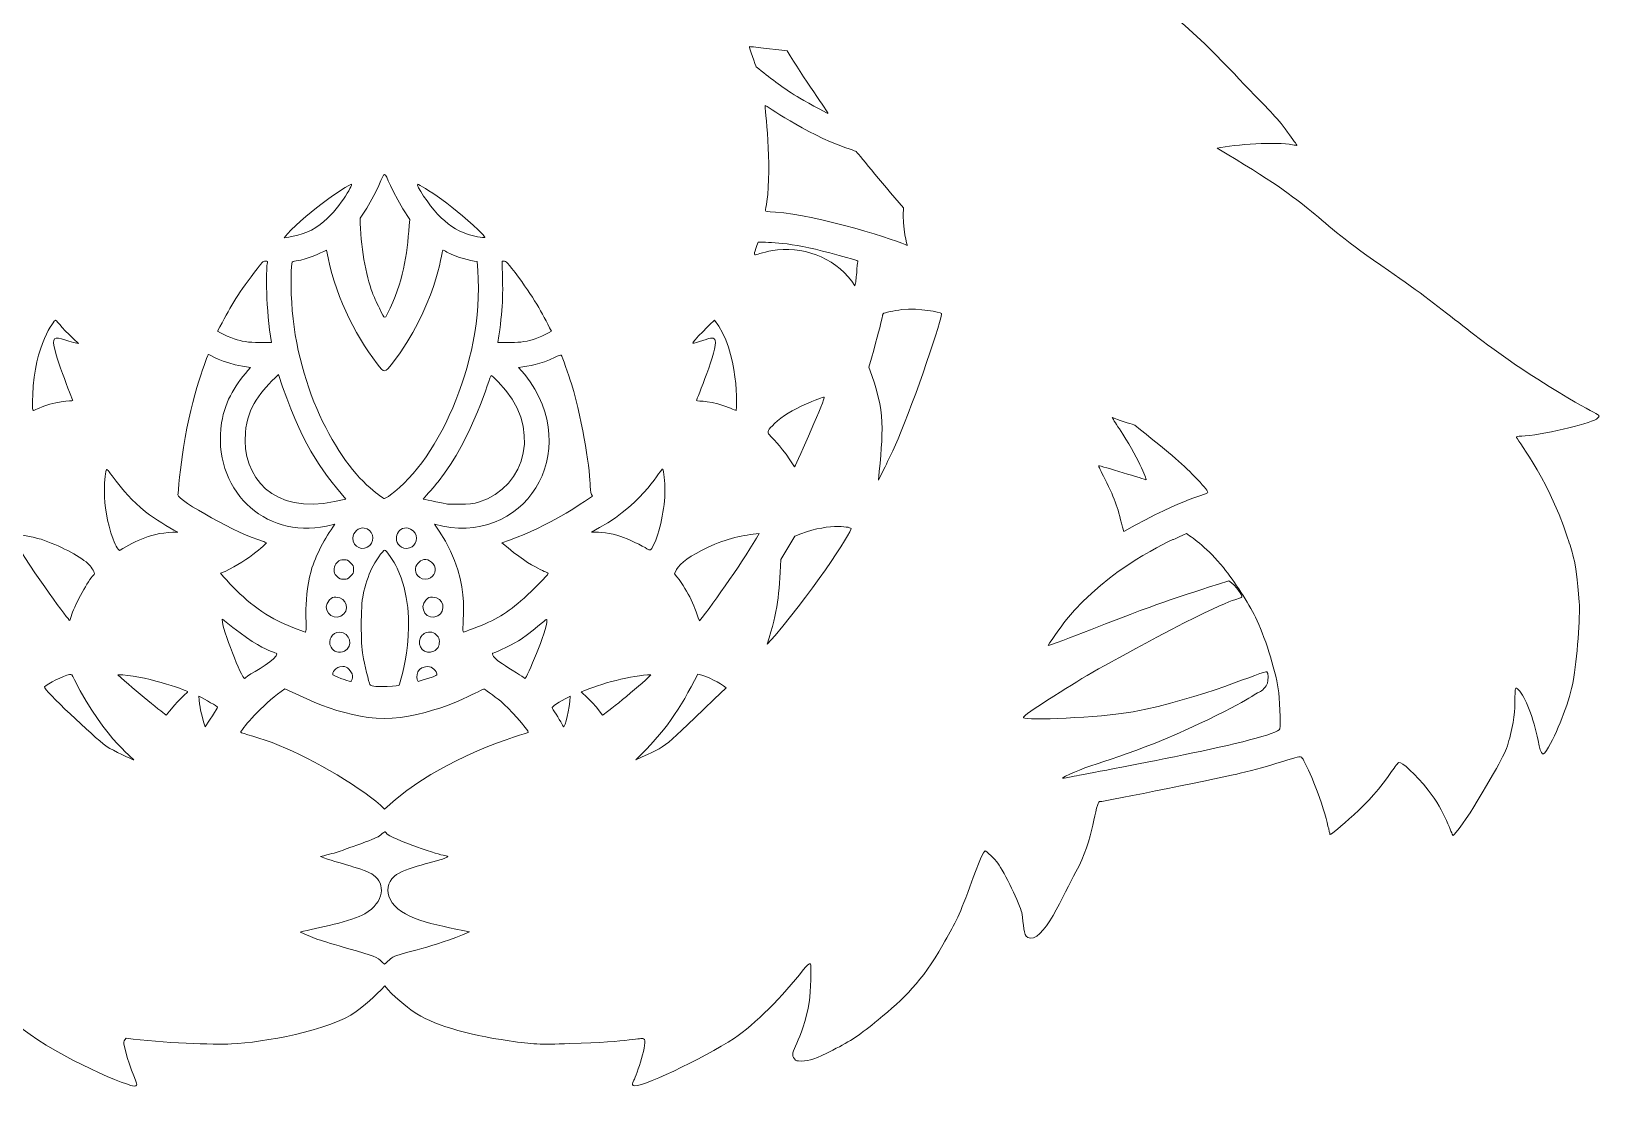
# Model space of a CAD drawing. Header units: inches. Extents: x -38.8 to 53.1, y -11.6 to 14.8.
# Drawn here: x 46.12 to 53.13, y 4.07 to 8.79 of the extents above; entities that cross this region are included whole.
import ezdxf

# ---------------------------------------------------------------- set-up
doc = ezdxf.new("R2010")
doc.units = ezdxf.units.IN
doc.header["$MEASUREMENT"] = 0
doc.layers.add('Sloth', color=7, linetype='Continuous', lineweight=0)

msp = doc.modelspace()

# ---------------------------------------------------------------- linework, layer by layer
at = {"layer": 'Sloth'}
for points, knots in [([(52.7865, 6.9852), (52.8891, 6.9925), (53.0941, 7.0449), (53.1089, 7.0637), (53.1272, 7.087), (53.1317, 7.0535), (52.8423, 7.2374), (52.5586, 7.4176), (52.4551, 7.5327), (52.1757, 7.723), (51.7914, 7.9847), (51.901, 7.9807), (51.4108, 8.2695), (51.4937, 8.2861), (51.6762, 8.2986), (51.7468, 8.2847), (51.7575, 8.2826), (51.7668, 8.2814), (51.7674, 8.282), (51.768, 8.2827), (51.7491, 8.3094), (51.7254, 8.3414), (51.6674, 8.4197), (51.6522, 8.4277), (51.5083, 8.5797), (51.2889, 8.8115), (51.152, 8.9271), (50.8777, 9.112), (50.8369, 9.1395), (50.8067, 9.1619), (50.8093, 9.1628), (50.8342, 9.1711), (50.8405, 9.1615), (50.9458, 9.2095), (50.9893, 9.2293), (51.0623, 9.2702), (51.0623, 9.2748), (51.0623, 9.276), (51.0561, 9.2791), (51.0484, 9.2816), (50.9622, 9.31), (50.7906, 9.5005), (50.7274, 9.5674), (50.6654, 9.6332), (50.1395, 10.1397), (50.1573, 10.1574), (50.1582, 10.1583), (50.1833, 10.1592), (50.2131, 10.1594), (50.2652, 10.1597), (50.2775, 10.1564), (50.3098, 10.191), (50.2295, 10.2665), (50.1638, 10.3298), (50.0972, 10.4314), (50.0043, 10.5731), (49.9898, 10.6369), (49.9407, 10.7447), (49.8098, 11.0325), (49.8448, 11.2084), (49.7628, 11.3858), (49.7177, 11.4833), (49.6723, 11.5123), (49.6723, 11.5274), (49.6723, 11.5581), (49.7549, 11.7355), (49.7613, 12.0949), (49.7655, 12.3278), (49.7421, 12.4915), (49.6691, 12.7397), (49.6632, 12.7599), (49.6568, 12.7783), (49.6548, 12.7806), (49.6291, 12.8121), (49.8157, 12.7044), (49.8157, 12.7109), (49.8157, 12.7271), (49.7926, 12.8205), (49.7735, 12.8814), (49.7166, 13.063), (49.5618, 13.3661), (49.393, 13.5781), (49.1743, 13.8525), (48.9459, 14.0355), (48.9096, 14.0485), (48.8729, 14.0616), (49.0344, 14.0755), (49.0339, 14.0898), (49.0334, 14.1002), (48.9075, 14.2021), (48.844, 14.2434), (48.7287, 14.3184), (48.3949, 14.4148), (48.069, 14.407), (48.069, 14.407), (47.9907, 14.4051), (47.9907, 14.4051), (47.9456, 14.4977), (47.9502, 14.4888), (47.9136, 14.5404), (47.8587, 14.6177), (47.776, 14.715), (47.6953, 14.7849), (47.637, 14.7442), (47.5173, 14.6012), (47.4789, 14.5446), (47.4532, 14.5068), (47.4464, 14.5108), (47.3988, 14.4064), (47.1918, 14.4062), (47.1171, 14.4109), (46.9023, 14.368), (46.7827, 14.3441), (46.6114, 14.286), (46.5557, 14.2505), (46.4418, 14.1779), (46.3519, 14.0904), (46.3547, 14.0877), (46.3648, 14.0778), (46.483, 14.0611), (46.4847, 14.0559), (46.4853, 14.0541), (46.4741, 14.0453), (46.4599, 14.0364), (46.37, 13.98), (46.1344, 13.763), (45.9737, 13.549), (45.7493, 13.2503), (45.6191, 12.939), (45.5824, 12.758), (45.5707, 12.7004), (45.5672, 12.7046), (45.593, 12.719), (45.6424, 12.7465), (45.7321, 12.7894), (45.7347, 12.7868), (45.737, 12.7845), (45.6955, 12.6794), (45.6609, 12.508), (45.621, 12.3101), (45.6148, 12.068), (45.6443, 11.858), (45.663, 11.7242), (45.6796, 11.6646), (45.7189, 11.5237), (45.506, 11.2811), (45.6196, 11.1125), (45.4458, 10.7397), (45.4022, 10.6463), (45.3978, 10.6042), (45.3178, 10.473), (45.2063, 10.2903), (45.0823, 10.2014), (45.0823, 10.1886), (45.0823, 10.1844), (45.0959, 10.1729), (45.109, 10.166), (45.1188, 10.1608), (45.1292, 10.1598), (45.1749, 10.1594), (45.2048, 10.1591), (45.2301, 10.1581), (45.2312, 10.157), (45.2354, 10.1528), (45.1242, 10.0268), (45.0572, 9.9598), (44.7203, 9.6233), (44.8028, 9.7169), (44.6722, 9.5788), (44.4892, 9.3852), (44.4169, 9.3192), (44.353, 9.2876), (44.3211, 9.2717), (44.3194, 9.2757), (44.3705, 9.2462), (44.5078, 9.167), (44.571, 9.1697), (44.5796, 9.1618), (44.586, 9.156), (44.3482, 9.0174), (44.1092, 8.8065), (43.9871, 8.6988), (43.7884, 8.4818), (43.7345, 8.4271), (43.7052, 8.3974), (43.6194, 8.2865), (43.623, 8.2829), (43.6238, 8.2821), (43.6319, 8.2829), (43.6409, 8.2848), (43.6623, 8.2892), (43.7545, 8.2946), (43.8573, 8.285), (43.9844, 8.273), (43.9873, 8.2715), (43.9639, 8.2603), (43.9258, 8.2422), (43.8283, 8.1756), (43.784, 8.1498), (43.5927, 8.0381), (43.5013, 7.9194), (43.2223, 7.7296), (42.8971, 7.5084), (42.7296, 7.3234), (42.2969, 7.0892), (42.2756, 7.0777), (42.2735, 7.0756), (42.2759, 7.069), (42.2799, 7.0583), (42.2974, 7.0508), (42.359, 7.0337), (42.5384, 6.9836), (42.582, 6.9887), (42.6452, 6.981), (42.4394, 6.6859), (42.426, 6.5423), (42.3953, 6.476), (42.388, 6.4601), (42.385, 6.4451), (42.3759, 6.378), (42.3625, 6.2798), (42.3614, 6.2596), (42.3635, 6.1597), (42.3681, 5.9499), (42.3895, 5.8053), (42.4862, 5.618), (42.5154, 5.5615), (42.5171, 5.559), (42.5241, 5.5648), (42.5329, 5.5721), (42.5352, 5.579), (42.5459, 5.6303), (42.5648, 5.7217), (42.6003, 5.8144), (42.6281, 5.8452), (42.685, 5.9081), (42.5868, 5.7412), (42.7422, 5.4797), (42.7852, 5.4074), (42.815, 5.3531), (42.8482, 5.3017), (42.873, 5.2634), (42.9216, 5.198), (42.9253, 5.1981), (42.9296, 5.1981), (42.9555, 5.3112), (43.0621, 5.4347), (43.0925, 5.4699), (43.149, 5.523), (43.1598, 5.5266), (43.168, 5.5292), (43.1778, 5.5184), (43.2039, 5.478), (43.288, 5.3477), (43.468, 5.2047), (43.4723, 5.2047), (43.474, 5.2047), (43.4763, 5.2103), (43.4774, 5.2172), (43.4893, 5.2887), (43.5484, 5.4544), (43.5897, 5.5322), (43.6155, 5.5807), (43.6119, 5.5312), (43.9273, 5.4665), (43.9289, 5.4662), (44.4234, 5.3622), (44.4932, 5.3526), (44.5115, 5.3501), (44.5079, 5.3589), (44.5272, 5.2697), (44.5481, 5.1735), (44.5803, 5.0848), (44.6173, 5.0214), (44.6373, 4.987), (44.7298, 4.777), (44.7896, 4.7461), (44.8153, 4.7328), (44.837, 4.7472), (44.8405, 4.78), (44.8486, 4.854), (44.8527, 4.873), (44.8679, 4.9064), (44.8967, 4.97), (44.9397, 5.0531), (44.9543, 5.0736), (44.969, 5.0943), (45.0075, 5.1313), (45.0143, 5.1314), (45.0209, 5.1314), (45.0509, 5.0594), (45.088, 4.9547), (45.1224, 4.8577), (45.1518, 4.7961), (45.2099, 4.6997), (45.2966, 4.5556), (45.3499, 4.4942), (45.4873, 4.3798), (45.5694, 4.3115), (45.6097, 4.2843), (45.689, 4.2439), (45.765, 4.2051), (45.7982, 4.1933), (45.8318, 4.1932), (45.8545, 4.193), (45.8568, 4.1937), (45.8643, 4.2024), (45.8979, 4.2414), (45.7923, 4.3239), (45.791, 4.5637), (45.7905, 4.6431), (45.7912, 4.6435), (45.8351, 4.588), (45.9129, 4.4898), (46.0046, 4.3953), (46.0814, 4.3342), (46.2363, 4.2111), (46.5624, 4.0709), (46.5832, 4.0819), (46.5864, 4.0836), (46.589, 4.0862), (46.589, 4.0877), (46.589, 4.0914), (46.5445, 4.1945), (46.5307, 4.2682), (46.5282, 4.2817), (46.5319, 4.2843), (46.5408, 4.2953), (46.7008, 4.2735), (46.9366, 4.2655), (47.0107, 4.2692), (47.1508, 4.2762), (47.4484, 4.328), (47.5673, 4.4142), (47.5953, 4.4344), (47.6547, 4.4834), (47.6947, 4.5283), (47.7289, 4.4865), (47.7972, 4.4314), (47.8226, 4.4137), (47.9037, 4.3573), (48.0557, 4.311), (48.2507, 4.2831), (48.3597, 4.2676), (48.3813, 4.2666), (48.5219, 4.2709), (48.801, 4.2795), (48.8366, 4.298), (48.8505, 4.2927), (48.8742, 4.2836), (48.8179, 4.1289), (48.8069, 4.1072), (48.7987, 4.091), (48.7986, 4.0903), (48.8046, 4.0844), (48.8234, 4.0656), (49.1165, 4.2028), (49.2557, 4.2958), (49.3446, 4.3553), (49.4749, 4.4843), (49.5635, 4.6005), (49.5792, 4.6212), (49.5908, 4.6307), (49.5951, 4.6264), (49.5999, 4.6216), (49.5968, 4.4967), (49.5911, 4.4632), (49.558, 4.2692), (49.4951, 4.2357), (49.5237, 4.2024), (49.5312, 4.1937), (49.5335, 4.1931), (49.5562, 4.1931), (49.5905, 4.1932), (49.6186, 4.2031), (49.6957, 4.2422), (49.7771, 4.2835), (49.8174, 4.3104), (49.8973, 4.3766), (50.0134, 4.4728), (50.0924, 4.546), (50.1862, 4.7114), (50.2375, 4.8018), (50.2546, 4.8272), (50.307, 4.9714), (50.3501, 5.0901), (50.3677, 5.1314), (50.3752, 5.1314), (50.3803, 5.1314), (50.4197, 5.0935), (50.4321, 5.0767), (50.4602, 5.0386), (50.5327, 4.8884), (50.5384, 4.8564), (50.5486, 4.7999), (50.5455, 4.7555), (50.5655, 4.7448), (50.6317, 4.7094), (50.7284, 4.9451), (50.7808, 5.0381), (50.8587, 5.1763), (50.8682, 5.3514), (50.8859, 5.3514), (50.9099, 5.3514), (51.4669, 5.4665), (51.514, 5.478), (51.805, 5.549), (51.7763, 5.5764), (51.8022, 5.525), (51.8935, 5.3434), (51.9113, 5.2047), (51.9158, 5.2047), (51.9219, 5.2047), (52.0998, 5.3462), (52.19, 5.4853), (52.2046, 5.5078), (52.2182, 5.5251), (52.2222, 5.5264), (52.2355, 5.5306), (52.2964, 5.4731), (52.3529, 5.4031), (52.4298, 5.3079), (52.4577, 5.2017), (52.4642, 5.2004), (52.4705, 5.1991), (52.5338, 5.2889), (52.5718, 5.3531), (52.6967, 5.5638), (52.7008, 5.572), (52.7207, 5.651), (52.759, 5.8032), (52.7237, 5.8836), (52.7569, 5.8505), (52.7866, 5.8207), (52.8242, 5.7236), (52.844, 5.625), (52.8585, 5.5528), (52.8648, 5.5486), (52.8902, 5.594), (52.9372, 5.6779), (52.9865, 5.8096), (53.0005, 5.8885), (53.0173, 5.9837), (53.0326, 6.184), (53.0276, 6.242), (53.0092, 6.4525), (52.9968, 6.4644), (52.9752, 6.5297), (52.8782, 6.8226), (52.7408, 6.9743), (52.7472, 6.9807), (52.7482, 6.9817), (52.7659, 6.9837), (52.7865, 6.9852)], [0, 0, 0, 0, 1, 1, 1, 2, 2, 2, 3, 3, 3, 4, 4, 4, 5, 5, 5, 6, 6, 6, 7, 7, 7, 8, 8, 8, 9, 9, 9, 10, 10, 10, 11, 11, 11, 12, 12, 12, 13, 13, 13, 14, 14, 14, 15, 15, 15, 16, 16, 16, 17, 17, 17, 18, 18, 18, 19, 19, 19, 20, 20, 20, 21, 21, 21, 22, 22, 22, 23, 23, 23, 24, 24, 24, 25, 25, 25, 26, 26, 26, 27, 27, 27, 28, 28, 28, 29, 29, 29, 30, 30, 30, 31, 31, 31, 32, 32, 32, 33, 33, 33, 34, 34, 34, 35, 35, 35, 36, 36, 36, 37, 37, 37, 38, 38, 38, 39, 39, 39, 40, 40, 40, 41, 41, 41, 42, 42, 42, 43, 43, 43, 44, 44, 44, 45, 45, 45, 46, 46, 46, 47, 47, 47, 48, 48, 48, 49, 49, 49, 50, 50, 50, 51, 51, 51, 52, 52, 52, 53, 53, 53, 54, 54, 54, 55, 55, 55, 56, 56, 56, 57, 57, 57, 58, 58, 58, 59, 59, 59, 60, 60, 60, 61, 61, 61, 62, 62, 62, 63, 63, 63, 64, 64, 64, 65, 65, 65, 66, 66, 66, 67, 67, 67, 68, 68, 68, 69, 69, 69, 70, 70, 70, 71, 71, 71, 72, 72, 72, 73, 73, 73, 74, 74, 74, 75, 75, 75, 76, 76, 76, 77, 77, 77, 78, 78, 78, 79, 79, 79, 80, 80, 80, 81, 81, 81, 82, 82, 82, 83, 83, 83, 84, 84, 84, 85, 85, 85, 86, 86, 86, 87, 87, 87, 88, 88, 88, 89, 89, 89, 90, 90, 90, 91, 91, 91, 92, 92, 92, 93, 93, 93, 94, 94, 94, 95, 95, 95, 96, 96, 96, 97, 97, 97, 98, 98, 98, 99, 99, 99, 100, 100, 100, 101, 101, 101, 102, 102, 102, 103, 103, 103, 104, 104, 104, 105, 105, 105, 106, 106, 106, 107, 107, 107, 108, 108, 108, 109, 109, 109, 110, 110, 110, 111, 111, 111, 112, 112, 112, 113, 113, 113, 114, 114, 114, 115, 115, 115, 116, 116, 116, 117, 117, 117, 118, 118, 118, 119, 119, 119, 120, 120, 120, 121, 121, 121, 122, 122, 122, 123, 123, 123, 124, 124, 124, 125, 125, 125, 126, 126, 126, 127, 127, 127, 128, 128, 128, 129, 129, 129, 130, 130, 130, 131, 131, 131, 132, 132, 132, 133, 133, 133, 134, 134, 134, 135, 135, 135, 136, 136, 136, 137, 137, 137, 138, 138, 138, 139, 139, 139, 140, 140, 140, 141, 141, 141, 142, 142, 142, 143, 143, 143, 144, 144, 144, 145, 145, 145, 146, 146, 146, 147, 147, 147, 148, 148, 148, 149, 149, 149, 150, 150, 150, 151, 151, 151, 151]), ([(49.4919, 8.7039), (49.5592, 8.5878), (49.6787, 8.4247), (49.6731, 8.4247), (49.6699, 8.4247), (49.5566, 8.4864), (49.5357, 8.4996), (49.4629, 8.5453), (49.4159, 8.583), (49.3527, 8.6329), (49.3517, 8.6358), (49.3215, 8.7217), (49.3229, 8.7228), (49.3246, 8.724), (49.4322, 8.7115), (49.4919, 8.7039)], [0, 0, 0, 0, 1, 1, 1, 2, 2, 2, 3, 3, 3, 4, 4, 4, 5, 5, 5, 5]), ([(49.7966, 8.2563), (49.8065, 8.2523), (49.9049, 8.1207), (50.0115, 8.0034), (50.0038, 7.9078), (50.0295, 7.8339), (50.0277, 7.835), (50.0027, 7.851), (49.6247, 7.9737), (49.439, 7.9839), (49.4018, 7.9859), (49.3941, 7.9872), (49.3947, 7.9914), (49.395, 7.9941), (49.3978, 8.0121), (49.4007, 8.0314), (49.4251, 8.1895), (49.3913, 8.4581), (49.393, 8.4598), (49.3965, 8.4633), (49.5672, 8.3363), (49.7537, 8.2715), (49.774, 8.2645), (49.7933, 8.2576), (49.7966, 8.2563)], [0, 0, 0, 0, 1, 1, 1, 2, 2, 2, 3, 3, 3, 4, 4, 4, 5, 5, 5, 6, 6, 6, 7, 7, 7, 8, 8, 8, 8]), ([(47.8065, 7.9506), (47.7959, 7.8115), (47.785, 7.6975), (47.7188, 7.5557), (47.6931, 7.5006), (47.6969, 7.5007), (47.6711, 7.5545), (47.6589, 7.5801), (47.6451, 7.611), (47.6404, 7.6233), (47.6114, 7.7005), (47.5854, 7.834), (47.5858, 7.9564), (47.7586, 8.2151), (47.6278, 8.222), (47.8065, 7.9506)], [0, 0, 0, 0, 1, 1, 1, 2, 2, 2, 3, 3, 3, 4, 4, 4, 5, 5, 5, 5]), ([(47.5468, 8.108), (47.5531, 8.108), (47.4916, 7.9924), (47.4074, 7.929), (47.355, 7.8896), (47.299, 7.876), (47.2462, 7.8693), (47.3144, 7.9585), (47.5284, 8.108), (47.5468, 8.108)], [0, 0, 0, 0, 1, 1, 1, 2, 2, 2, 3, 3, 3, 3]), ([(48.064, 7.8856), (48.0132, 7.9033), (47.9747, 7.9292), (47.9304, 7.9754), (47.8942, 8.013), (47.8313, 8.108), (47.8424, 8.108), (47.8526, 8.108), (48.0212, 8.0014), (48.1337, 7.8818), (48.1391, 7.8761), (48.1429, 7.871), (48.1421, 7.8704), (48.1387, 7.8678), (48.0854, 7.8782), (48.064, 7.8856)], [0, 0, 0, 0, 1, 1, 1, 2, 2, 2, 3, 3, 3, 4, 4, 4, 5, 5, 5, 5]), ([(47.2998, 7.7665), (47.3536, 7.7737), (47.4043, 7.7995), (47.4355, 7.8142), (47.4671, 7.6288), (47.5572, 7.4406), (47.6608, 7.307), (47.6938, 7.2644), (47.6946, 7.2645), (47.7299, 7.3097), (47.9192, 7.5529), (47.9515, 7.8111), (47.9541, 7.8141), (47.9546, 7.8147), (47.963, 7.8107), (47.9728, 7.8053), (48.0216, 7.7784), (48.0741, 7.7692), (48.1073, 7.7627), (48.1524, 7.3448), (47.9392, 6.8787), (47.7201, 6.721), (47.7077, 6.712), (47.6959, 6.7047), (47.6939, 6.7047), (47.6887, 6.7047), (47.6652, 6.7222), (47.6292, 6.7529), (47.4648, 6.8929), (47.2771, 7.2574), (47.2774, 7.6547), (47.2775, 7.77), (47.2756, 7.7632), (47.2998, 7.7665)], [0, 0, 0, 0, 1, 1, 1, 2, 2, 2, 3, 3, 3, 4, 4, 4, 5, 5, 5, 6, 6, 6, 7, 7, 7, 8, 8, 8, 9, 9, 9, 10, 10, 10, 11, 11, 11, 11]), ([(49.807, 7.7616), (49.8058, 7.7587), (49.8034, 7.7377), (49.8018, 7.7148), (49.7995, 7.6836), (49.7986, 7.6724), (49.794, 7.6547), (49.721, 7.7701), (49.5819, 7.8294), (49.4488, 7.815), (49.3301, 7.8022), (49.3329, 7.7588), (49.3614, 7.8497), (49.4143, 7.849), (49.4966, 7.8515), (49.6823, 7.8014), (49.8095, 7.767), (49.8094, 7.7671), (49.807, 7.7616)], [0, 0, 0, 0, 1, 1, 1, 2, 2, 2, 3, 3, 3, 4, 4, 4, 5, 5, 5, 6, 6, 6, 6]), ([(47.1135, 7.7155), (47.1482, 7.7615), (47.1513, 7.7647), (47.1616, 7.7647), (47.1726, 7.7647), (47.1726, 7.7646), (47.1701, 7.7522), (47.1655, 7.7293), (47.1636, 7.548), (47.1888, 7.4014), (47.1375, 7.4016), (47.0943, 7.4004), (47.0586, 7.4079), (47.0372, 7.4124), (46.9807, 7.4314), (46.9489, 7.4522), (47.0063, 7.5607), (47.0298, 7.6047), (47.1135, 7.7155)], [0, 0, 0, 0, 1, 1, 1, 2, 2, 2, 3, 3, 3, 4, 4, 4, 5, 5, 5, 6, 6, 6, 6]), ([(48.2001, 7.4014), (48.2245, 7.5666), (48.2232, 7.5968), (48.2192, 7.7647), (48.2374, 7.7647), (48.2347, 7.7694), (48.2766, 7.7139), (48.362, 7.6006), (48.3957, 7.5379), (48.4387, 7.452), (48.4061, 7.4306), (48.3548, 7.4134), (48.3304, 7.4082), (48.2927, 7.4), (48.261, 7.4014), (48.2001, 7.4014)], [0, 0, 0, 0, 1, 1, 1, 2, 2, 2, 3, 3, 3, 4, 4, 4, 5, 5, 5, 5]), ([(49.9863, 6.9714), (49.9546, 6.8983), (49.923, 6.8353), (49.899, 6.7864), (49.9185, 7.0075), (49.9348, 7.0894), (49.8555, 7.2911), (49.9241, 7.5219), (49.9147, 7.5248), (49.92, 7.5302), (49.9242, 7.5344), (49.9708, 7.5445), (50.0029, 7.5483), (50.0832, 7.5576), (50.1761, 7.5354), (50.1798, 7.5318), (50.1886, 7.5233), (50.0595, 7.1403), (49.9863, 6.9714)], [0, 0, 0, 0, 1, 1, 1, 2, 2, 2, 3, 3, 3, 4, 4, 4, 5, 5, 5, 6, 6, 6, 6]), ([(46.1234, 7.168), (46.1316, 7.3926), (46.2207, 7.5026), (46.2251, 7.5008), (46.2322, 7.4978), (46.264, 7.4542), (46.3273, 7.3977), (46.2664, 7.4071), (46.2242, 7.4383), (46.2171, 7.4101), (46.2078, 7.3729), (46.3023, 7.1444), (46.3023, 7.143), (46.3023, 7.1392), (46.2172, 7.1421), (46.1449, 7.1059), (46.1217, 7.0943), (46.1204, 7.0847), (46.1234, 7.168)], [0, 0, 0, 0, 1, 1, 1, 2, 2, 2, 3, 3, 3, 4, 4, 4, 5, 5, 5, 6, 6, 6, 6]), ([(49.1704, 7.4104), (49.1653, 7.4248), (49.1571, 7.4249), (49.1157, 7.411), (49.0946, 7.404), (49.0743, 7.3981), (49.0707, 7.398), (49.0605, 7.3978), (49.1657, 7.5025), (49.1668, 7.5011), (49.2768, 7.3654), (49.2681, 7.0979), (49.2636, 7.0984), (49.262, 7.0986), (49.2508, 7.103), (49.2388, 7.1082), (49.1587, 7.143), (49.0915, 7.1384), (49.0867, 7.1427), (49.0853, 7.1439), (49.1832, 7.3746), (49.1704, 7.4104)], [0, 0, 0, 0, 1, 1, 1, 2, 2, 2, 3, 3, 3, 4, 4, 4, 5, 5, 5, 6, 6, 6, 7, 7, 7, 7]), ([(46.9619, 6.3713), (47.0693, 6.4134), (47.17, 6.505), (47.1668, 6.5078), (47.1653, 6.5092), (47.1572, 6.5121), (47.149, 6.5145), (47.0475, 6.5429), (46.7688, 6.6962), (46.7715, 6.7214), (46.7721, 6.7262), (46.7838, 6.8554), (46.796, 6.933), (46.8332, 7.1703), (46.9053, 7.348), (46.9078, 7.348), (46.9135, 7.348), (46.9691, 7.3103), (47.0605, 7.296), (47.0605, 7.296), (47.0955, 7.2906), (47.0955, 7.2906), (47.0334, 7.2181), (46.9829, 7.1482), (46.9668, 7.043), (46.9219, 6.7498), (47.1544, 6.5223), (47.4344, 6.5819), (47.4344, 6.5819), (47.4715, 6.5898), (47.4715, 6.5898), (47.4285, 6.5259), (47.3867, 6.456), (47.3661, 6.3809), (47.3274, 6.2393), (47.3527, 6.1065), (47.3394, 6.1084), (47.331, 6.1096), (47.2416, 6.1464), (47.2173, 6.1585), (47.12, 6.2072), (47.0335, 6.2874), (46.9619, 6.3713)], [0, 0, 0, 0, 1, 1, 1, 2, 2, 2, 3, 3, 3, 4, 4, 4, 5, 5, 5, 6, 6, 6, 7, 7, 7, 8, 8, 8, 9, 9, 9, 10, 10, 10, 11, 11, 11, 12, 12, 12, 13, 13, 13, 14, 14, 14, 14]), ([(48.3173, 6.2606), (48.2397, 6.1913), (48.1926, 6.163), (48.0909, 6.1244), (48.0672, 6.1154), (48.0475, 6.108), (48.0471, 6.108), (48.0277, 6.108), (48.0995, 6.3184), (47.9383, 6.5585), (47.9383, 6.5585), (47.9173, 6.5897), (47.9173, 6.5897), (47.9173, 6.5897), (47.954, 6.5821), (47.954, 6.5821), (48.3397, 6.5022), (48.6025, 6.9513), (48.2926, 7.2903), (48.3428, 7.2977), (48.387, 7.3031), (48.4556, 7.3359), (48.4693, 7.3425), (48.4815, 7.3467), (48.4827, 7.3454), (48.4858, 7.3419), (48.5168, 7.2548), (48.5285, 7.2164), (48.5836, 7.0363), (48.6123, 6.8144), (48.6123, 6.7595), (48.6123, 6.7348), (48.6176, 6.7253), (48.6218, 6.7151), (48.533, 6.6561), (48.4053, 6.5708), (48.218, 6.507), (48.3696, 6.378), (48.424, 6.3794), (48.424, 6.3694), (48.424, 6.3646), (48.3555, 6.2947), (48.3173, 6.2606)], [0, 0, 0, 0, 1, 1, 1, 2, 2, 2, 3, 3, 3, 4, 4, 4, 5, 5, 5, 6, 6, 6, 7, 7, 7, 8, 8, 8, 9, 9, 9, 10, 10, 10, 11, 11, 11, 12, 12, 12, 13, 13, 13, 14, 14, 14, 14]), ([(47.22, 7.2586), (47.3217, 6.9538), (47.4063, 6.8357), (47.5217, 6.7023), (47.5217, 6.7023), (47.4712, 6.6914), (47.4712, 6.6914), (47.1981, 6.6325), (47.056, 6.8001), (47.0729, 6.9997), (47.0829, 7.1178), (47.1414, 7.1814), (47.22, 7.2586)], [0, 0, 0, 0, 1, 1, 1, 2, 2, 2, 3, 3, 3, 4, 4, 4, 4]), ([(47.8664, 6.7024), (47.8834, 6.7217), (47.9174, 6.7597), (47.9333, 6.7797), (48.0908, 6.9776), (48.1643, 7.2547), (48.1698, 7.2547), (48.1715, 7.2547), (48.186, 7.2416), (48.202, 7.2255), (48.3988, 7.0282), (48.3317, 6.7575), (48.114, 6.688), (48.0782, 6.6766), (47.9807, 6.6791), (47.9757, 6.6801), (47.9651, 6.6821), (47.8817, 6.6992), (47.8664, 6.7024)], [0, 0, 0, 0, 1, 1, 1, 2, 2, 2, 3, 3, 3, 4, 4, 4, 5, 5, 5, 6, 6, 6, 6]), ([(49.4357, 7.0403), (49.4993, 7.1054), (49.6515, 7.158), (49.6569, 7.158), (49.664, 7.158), (49.5398, 6.8716), (49.524, 6.8458), (49.524, 6.8458), (49.5028, 6.8783), (49.5028, 6.8783), (49.4113, 7.0184), (49.3756, 6.9788), (49.4357, 7.0403)], [0, 0, 0, 0, 1, 1, 1, 2, 2, 2, 3, 3, 3, 4, 4, 4, 4]), ([(50.9749, 7.0158), (50.9567, 7.043), (50.9424, 7.0659), (50.943, 7.0665), (50.9458, 7.0693), (50.9587, 7.0572), (51.0095, 7.0433), (51.0261, 7.0387), (51.0414, 7.0336), (51.0435, 7.032), (51.1873, 6.9181), (51.2535, 6.8615), (51.3104, 6.8035), (51.3466, 6.7665), (51.369, 6.7397), (51.369, 6.7333), (51.369, 6.7211), (51.2745, 6.7146), (50.994, 6.5584), (50.9664, 6.6632), (50.9605, 6.6929), (50.9094, 6.7931), (50.8931, 6.8252), (50.8808, 6.8514), (50.8821, 6.8514), (50.8906, 6.8514), (51.0943, 6.789), (51.0943, 6.789), (51.0968, 6.7914), (51.0575, 6.8921), (50.9749, 7.0158)], [0, 0, 0, 0, 1, 1, 1, 2, 2, 2, 3, 3, 3, 4, 4, 4, 5, 5, 5, 6, 6, 6, 7, 7, 7, 8, 8, 8, 9, 9, 9, 10, 10, 10, 10]), ([(46.4522, 6.8343), (46.4587, 6.846), (46.5048, 6.7452), (46.6273, 6.6459), (46.6711, 6.6104), (46.7274, 6.5793), (46.7707, 6.5548), (46.6518, 6.5548), (46.5836, 6.5158), (46.5133, 6.4736), (46.5076, 6.4702), (46.495, 6.4907), (46.4827, 6.523), (46.4237, 6.679), (46.4472, 6.8254), (46.4522, 6.8343)], [0, 0, 0, 0, 1, 1, 1, 2, 2, 2, 3, 3, 3, 4, 4, 4, 5, 5, 5, 5]), ([(48.9358, 6.8356), (48.9396, 6.8314), (48.9457, 6.7749), (48.9457, 6.744), (48.9457, 6.6606), (48.9232, 6.5525), (48.8939, 6.4945), (48.8826, 6.4721), (48.8794, 6.4706), (48.8657, 6.4804), (48.8486, 6.4926), (48.7779, 6.5261), (48.749, 6.5358), (48.7022, 6.5514), (48.6582, 6.5547), (48.6173, 6.5548), (48.6173, 6.5548), (48.654, 6.5751), (48.654, 6.5751), (48.8592, 6.6891), (48.9282, 6.8441), (48.9358, 6.8356)], [0, 0, 0, 0, 1, 1, 1, 2, 2, 2, 3, 3, 3, 4, 4, 4, 5, 5, 5, 6, 6, 6, 7, 7, 7, 7]), ([(47.77, 6.4877), (47.7207, 6.5187), (47.7577, 6.5937), (47.8098, 6.5685), (47.8478, 6.55), (47.84, 6.5043), (47.8172, 6.4893), (47.8039, 6.4806), (47.7825, 6.4799), (47.77, 6.4877)], [0, 0, 0, 0, 1, 1, 1, 2, 2, 2, 3, 3, 3, 3]), ([(49.4029, 6.0542), (49.4524, 6.2114), (49.4543, 6.2699), (49.4632, 6.433), (49.4632, 6.433), (49.5255, 6.537), (49.5255, 6.537), (49.6693, 6.5974), (49.7695, 6.5788), (49.7767, 6.5717), (49.785, 6.5634), (49.588, 6.26), (49.4029, 6.0542)], [0, 0, 0, 0, 1, 1, 1, 2, 2, 2, 3, 3, 3, 4, 4, 4, 4]), ([(46.0212, 6.5489), (46.0842, 6.5427), (46.1438, 6.5287), (46.1607, 6.523), (46.2413, 6.4961), (46.329, 6.4508), (46.3697, 6.4151), (46.3818, 6.4045), (46.399, 6.3778), (46.399, 6.3697), (46.399, 6.3674), (46.3966, 6.3636), (46.3937, 6.3612), (46.3739, 6.3447), (46.3125, 6.2329), (46.2987, 6.188), (46.2945, 6.1743), (46.2902, 6.162), (46.2892, 6.1608), (46.2859, 6.1569), (46.1362, 6.358), (46.0212, 6.5489)], [0, 0, 0, 0, 1, 1, 1, 2, 2, 2, 3, 3, 3, 4, 4, 4, 5, 5, 5, 6, 6, 6, 7, 7, 7, 7]), ([(47.5523, 6.5283), (47.5523, 6.5534), (47.5801, 6.5777), (47.6038, 6.5733), (47.6407, 6.5664), (47.6546, 6.522), (47.6281, 6.4956), (47.5993, 6.4668), (47.5523, 6.4871), (47.5523, 6.5283)], [0, 0, 0, 0, 1, 1, 1, 2, 2, 2, 3, 3, 3, 3]), ([(49.0995, 6.1581), (49.0744, 6.2341), (49.0473, 6.2979), (48.9878, 6.369), (48.9878, 6.369), (48.9976, 6.3874), (48.9976, 6.3874), (49.0131, 6.4165), (49.0604, 6.4502), (49.1366, 6.4863), (49.2232, 6.5274), (49.2959, 6.5419), (49.3667, 6.5489), (49.3059, 6.4422), (49.1633, 6.236), (49.0995, 6.1581)], [0, 0, 0, 0, 1, 1, 1, 2, 2, 2, 3, 3, 3, 4, 4, 4, 5, 5, 5, 5]), ([(51.691, 5.6768), (51.6825, 5.6315), (50.8597, 5.482), (50.7723, 5.4647), (50.7119, 5.4528), (50.7109, 5.4528), (50.7339, 5.465), (50.8313, 5.5168), (50.9973, 5.5465), (51.2823, 5.6765), (51.5503, 5.7987), (51.5886, 5.8414), (51.6022, 5.8414), (51.6084, 5.8414), (51.6319, 5.8683), (51.6357, 5.8797), (51.6401, 5.8933), (51.6387, 5.9263), (51.6334, 5.9316), (51.6254, 5.9397), (51.3379, 5.8082), (51.0358, 5.753), (50.8804, 5.7246), (50.5583, 5.7141), (50.5466, 5.726), (50.5421, 5.7306), (50.5656, 5.7479), (50.6513, 5.8028), (50.8205, 5.9115), (50.864, 5.9365), (51.1423, 6.0855), (51.5108, 6.2828), (51.5019, 6.2483), (51.5217, 6.2664), (51.5253, 6.2697), (51.4954, 6.315), (51.4632, 6.3378), (51.2025, 6.2519), (51.2305, 6.2687), (50.8457, 6.1188), (50.7652, 6.0875), (50.6603, 6.048), (50.6573, 6.048), (50.6537, 6.048), (50.7117, 6.1311), (50.7387, 6.1645), (50.9236, 6.3943), (51.2124, 6.5214), (51.2138, 6.5214), (51.2157, 6.5214), (51.2721, 6.5478), (51.2735, 6.5484), (51.307, 6.5257), (51.3696, 6.4829), (51.4389, 6.3962), (51.4898, 6.3326), (51.5488, 6.2415), (51.5824, 6.1747), (51.621, 6.0978), (51.6696, 5.9449), (51.6841, 5.8547), (51.69, 5.8181), (51.6947, 5.6966), (51.691, 5.6768)], [0, 0, 0, 0, 1, 1, 1, 2, 2, 2, 3, 3, 3, 4, 4, 4, 5, 5, 5, 6, 6, 6, 7, 7, 7, 8, 8, 8, 9, 9, 9, 10, 10, 10, 11, 11, 11, 12, 12, 12, 13, 13, 13, 14, 14, 14, 15, 15, 15, 16, 16, 16, 17, 17, 17, 18, 18, 18, 19, 19, 19, 20, 20, 20, 21, 21, 21, 21]), ([(47.5984, 6.2747), (47.6077, 6.3171), (47.6217, 6.3599), (47.6375, 6.3941), (47.6494, 6.4199), (47.6878, 6.4745), (47.6941, 6.4746), (47.7009, 6.4748), (47.7364, 6.4239), (47.7507, 6.3938), (47.8569, 6.169), (47.7629, 5.8776), (47.7592, 5.8717), (47.7569, 5.868), (47.7449, 5.8668), (47.7051, 5.8662), (47.6444, 5.8652), (47.6334, 5.8664), (47.629, 5.8747), (47.6246, 5.883), (47.6046, 5.9649), (47.5969, 6.0064), (47.5882, 6.0533), (47.5875, 6.2248), (47.5984, 6.2747)], [0, 0, 0, 0, 1, 1, 1, 2, 2, 2, 3, 3, 3, 4, 4, 4, 5, 5, 5, 6, 6, 6, 7, 7, 7, 8, 8, 8, 8]), ([(47.8991, 6.3504), (47.8872, 6.3422), (47.8622, 6.3429), (47.851, 6.3517), (47.8017, 6.3905), (47.8599, 6.4596), (47.9038, 6.4211), (47.9275, 6.4003), (47.9254, 6.3685), (47.8991, 6.3504)], [0, 0, 0, 0, 1, 1, 1, 2, 2, 2, 3, 3, 3, 3]), ([(47.5427, 6.3576), (47.531, 6.3459), (47.5282, 6.3447), (47.5123, 6.3447), (47.4964, 6.3447), (47.4937, 6.3459), (47.4815, 6.3581), (47.4685, 6.3711), (47.4682, 6.3719), (47.4697, 6.3903), (47.4711, 6.4068), (47.4728, 6.4105), (47.4834, 6.4203), (47.4939, 6.4298), (47.4979, 6.4314), (47.5127, 6.4314), (47.5281, 6.4314), (47.531, 6.4301), (47.5427, 6.4184), (47.5545, 6.4067), (47.5557, 6.4039), (47.5557, 6.388), (47.5557, 6.3722), (47.5545, 6.3694), (47.5427, 6.3576)], [0, 0, 0, 0, 1, 1, 1, 2, 2, 2, 3, 3, 3, 4, 4, 4, 5, 5, 5, 6, 6, 6, 7, 7, 7, 8, 8, 8, 8]), ([(47.4489, 6.252), (47.46, 6.2632), (47.4635, 6.2647), (47.4774, 6.2647), (47.527, 6.2647), (47.5422, 6.202), (47.4989, 6.1796), (47.4588, 6.1589), (47.4084, 6.2115), (47.4489, 6.252)], [0, 0, 0, 0, 1, 1, 1, 2, 2, 2, 3, 3, 3, 3]), ([(47.9321, 6.1808), (47.884, 6.155), (47.8438, 6.2169), (47.8786, 6.2518), (47.8901, 6.2633), (47.8934, 6.2647), (47.9078, 6.2647), (47.96, 6.2647), (47.9702, 6.2012), (47.9321, 6.1808)], [0, 0, 0, 0, 1, 1, 1, 2, 2, 2, 3, 3, 3, 3]), ([(48.3211, 5.9014), (48.3189, 5.9014), (48.3217, 5.9032), (48.2641, 5.938), (48.2202, 5.9645), (48.1887, 5.988), (48.1808, 6), (48.1749, 6.0089), (48.1742, 6.0147), (48.1789, 6.0147), (48.1875, 6.0147), (48.2806, 6.0613), (48.304, 6.0774), (48.3875, 6.1347), (48.419, 6.1754), (48.419, 6.1625), (48.4189, 6.1132), (48.3276, 5.9014), (48.3211, 5.9014)], [0, 0, 0, 0, 1, 1, 1, 2, 2, 2, 3, 3, 3, 4, 4, 4, 5, 5, 5, 6, 6, 6, 6]), ([(46.969, 6.1648), (46.969, 6.1669), (46.9741, 6.1644), (46.9803, 6.1592), (47.1825, 5.9893), (47.2269, 6.0283), (47.2101, 6.0026), (47.1893, 5.9709), (47.0846, 5.9171), (47.0754, 5.9061), (47.0733, 5.9035), (47.0701, 5.9014), (47.0684, 5.9014), (47.0578, 5.9014), (46.969, 6.1199), (46.969, 6.1648)], [0, 0, 0, 0, 1, 1, 1, 2, 2, 2, 3, 3, 3, 4, 4, 4, 5, 5, 5, 5]), ([(47.494, 6.108), (47.5408, 6.108), (47.5566, 6.0435), (47.5147, 6.0236), (47.4918, 6.0127), (47.4664, 6.0204), (47.4551, 6.0416), (47.4385, 6.0726), (47.4592, 6.108), (47.494, 6.108)], [0, 0, 0, 0, 1, 1, 1, 2, 2, 2, 3, 3, 3, 3]), ([(47.9147, 6.0236), (47.8747, 6.0046), (47.8355, 6.0436), (47.8546, 6.0838), (47.8621, 6.0996), (47.8768, 6.108), (47.8969, 6.108), (47.9113, 6.108), (47.9146, 6.1066), (47.9261, 6.0951), (47.9375, 6.0836), (47.939, 6.0803), (47.939, 6.0659), (47.939, 6.0458), (47.9305, 6.0311), (47.9147, 6.0236)], [0, 0, 0, 0, 1, 1, 1, 2, 2, 2, 3, 3, 3, 4, 4, 4, 5, 5, 5, 5]), ([(46.5714, 5.5384), (46.5375, 5.5526), (46.46, 5.5916), (46.4494, 5.5999), (46.3983, 5.6396), (46.1678, 5.8536), (46.1763, 5.8638), (46.1872, 5.877), (46.2627, 5.9145), (46.2875, 5.9191), (46.2974, 5.9209), (46.2981, 5.9202), (46.3103, 5.8953), (46.4455, 5.6207), (46.5997, 5.5266), (46.5714, 5.5384)], [0, 0, 0, 0, 1, 1, 1, 2, 2, 2, 3, 3, 3, 4, 4, 4, 5, 5, 5, 5]), ([(46.7431, 5.7656), (46.7311, 5.7505), (46.7204, 5.7381), (46.7193, 5.7382), (46.7167, 5.7384), (46.5761, 5.8509), (46.504, 5.9178), (46.6126, 5.9188), (46.8064, 5.8501), (46.8151, 5.8428), (46.8177, 5.8407), (46.7797, 5.8118), (46.7431, 5.7656)], [0, 0, 0, 0, 1, 1, 1, 2, 2, 2, 3, 3, 3, 4, 4, 4, 4]), ([(47.5074, 5.9547), (47.5211, 5.9547), (47.5247, 5.9531), (47.5358, 5.942), (47.5636, 5.9142), (47.5464, 5.888), (47.5432, 5.8882), (47.532, 5.8892), (47.4642, 5.9141), (47.463, 5.9178), (47.4609, 5.924), (47.4711, 5.9547), (47.5074, 5.9547)], [0, 0, 0, 0, 1, 1, 1, 2, 2, 2, 3, 3, 3, 4, 4, 4, 4]), ([(47.8876, 5.9016), (47.8647, 5.8941), (47.8453, 5.888), (47.8445, 5.888), (47.8381, 5.888), (47.8275, 5.9483), (47.8766, 5.9538), (47.9017, 5.9566), (47.92, 5.9453), (47.927, 5.9224), (47.9291, 5.9157), (47.9265, 5.9142), (47.8876, 5.9016)], [0, 0, 0, 0, 1, 1, 1, 2, 2, 2, 3, 3, 3, 4, 4, 4, 4]), ([(48.572, 5.8415), (48.6548, 5.8769), (48.8018, 5.9177), (48.8836, 5.918), (48.8301, 5.8622), (48.6703, 5.738), (48.6677, 5.738), (48.6612, 5.738), (48.6582, 5.7649), (48.572, 5.8415)], [0, 0, 0, 0, 1, 1, 1, 2, 2, 2, 3, 3, 3, 3]), ([(48.8154, 5.5382), (48.9459, 5.6623), (49.0137, 5.7647), (49.0921, 5.9207), (49.1396, 5.91), (49.1907, 5.8818), (49.2194, 5.8594), (48.9075, 5.5661), (48.9814, 5.6152), (48.8154, 5.5382)], [0, 0, 0, 0, 1, 1, 1, 2, 2, 2, 3, 3, 3, 3]), ([(46.8936, 5.6847), (46.8719, 5.7524), (46.8702, 5.77), (46.8648, 5.8224), (46.893, 5.8071), (46.949, 5.7766), (46.949, 5.7727), (46.949, 5.7722), (46.9046, 5.7027), (46.8936, 5.6847)], [0, 0, 0, 0, 1, 1, 1, 2, 2, 2, 3, 3, 3, 3]), ([(48.335, 5.6596), (48.3333, 5.6579), (47.9485, 5.5568), (47.6935, 5.3182), (47.6101, 5.405), (47.37, 5.5433), (47.224, 5.6025), (47.1388, 5.637), (47.0523, 5.6565), (47.0523, 5.6616), (47.0523, 5.6682), (47.13, 5.7667), (47.2169, 5.8313), (47.2169, 5.8313), (47.2497, 5.8558), (47.2497, 5.8558), (47.4181, 5.7718), (47.6082, 5.6953), (47.8007, 5.7326), (48.0105, 5.7733), (48.1286, 5.8583), (48.1399, 5.8537), (48.147, 5.8508), (48.2003, 5.8103), (48.2222, 5.7913), (48.2325, 5.7823), (48.3439, 5.6685), (48.335, 5.6596)], [0, 0, 0, 0, 1, 1, 1, 2, 2, 2, 3, 3, 3, 4, 4, 4, 5, 5, 5, 6, 6, 6, 7, 7, 7, 8, 8, 8, 9, 9, 9, 9]), ([(48.4946, 5.6847), (48.4942, 5.6847), (48.4904, 5.6911), (48.486, 5.6989), (48.4742, 5.7199), (48.4423, 5.7671), (48.4423, 5.7713), (48.4423, 5.7799), (48.4994, 5.8094), (48.5223, 5.8217), (48.5223, 5.7633), (48.4966, 5.6847), (48.4946, 5.6847)], [0, 0, 0, 0, 1, 1, 1, 2, 2, 2, 3, 3, 3, 4, 4, 4, 4]), ([(47.7368, 4.6597), (47.7236, 4.6542), (47.7038, 4.6345), (47.6935, 4.6249), (47.6634, 4.6558), (47.6677, 4.6567), (47.569, 4.6847), (47.4057, 4.731), (47.3873, 4.7372), (47.3175, 4.7692), (47.3911, 4.7855), (47.5508, 4.8185), (47.6057, 4.8507), (47.6955, 4.9031), (47.698, 4.9847), (47.6451, 5.0234), (47.6062, 5.052), (47.4858, 5.0768), (47.4083, 5.1059), (47.4933, 5.1275), (47.4906, 5.1284), (47.6092, 5.1712), (47.6522, 5.1868), (47.6685, 5.1949), (47.6842, 5.2087), (47.6946, 5.2178), (47.6968, 5.2186), (47.6993, 5.2141), (47.7099, 5.1951), (47.787, 5.1686), (47.809, 5.1602), (47.9666, 5.0997), (47.9882, 5.1114), (47.9717, 5.1027), (47.9355, 5.0838), (47.781, 5.0569), (47.7385, 5.0186), (47.7051, 4.9886), (47.7013, 4.9511), (47.7191, 4.9155), (47.7629, 4.8278), (47.9087, 4.8042), (48.0738, 4.7694), (47.9034, 4.6981), (47.7884, 4.6813), (47.7368, 4.6597)], [0, 0, 0, 0, 1, 1, 1, 2, 2, 2, 3, 3, 3, 4, 4, 4, 5, 5, 5, 6, 6, 6, 7, 7, 7, 8, 8, 8, 9, 9, 9, 10, 10, 10, 11, 11, 11, 12, 12, 12, 13, 13, 13, 14, 14, 14, 15, 15, 15, 15])]:
    msp.add_open_spline(points, degree=3, knots=knots, dxfattribs=at)

doc.saveas('drawing.dxf')
